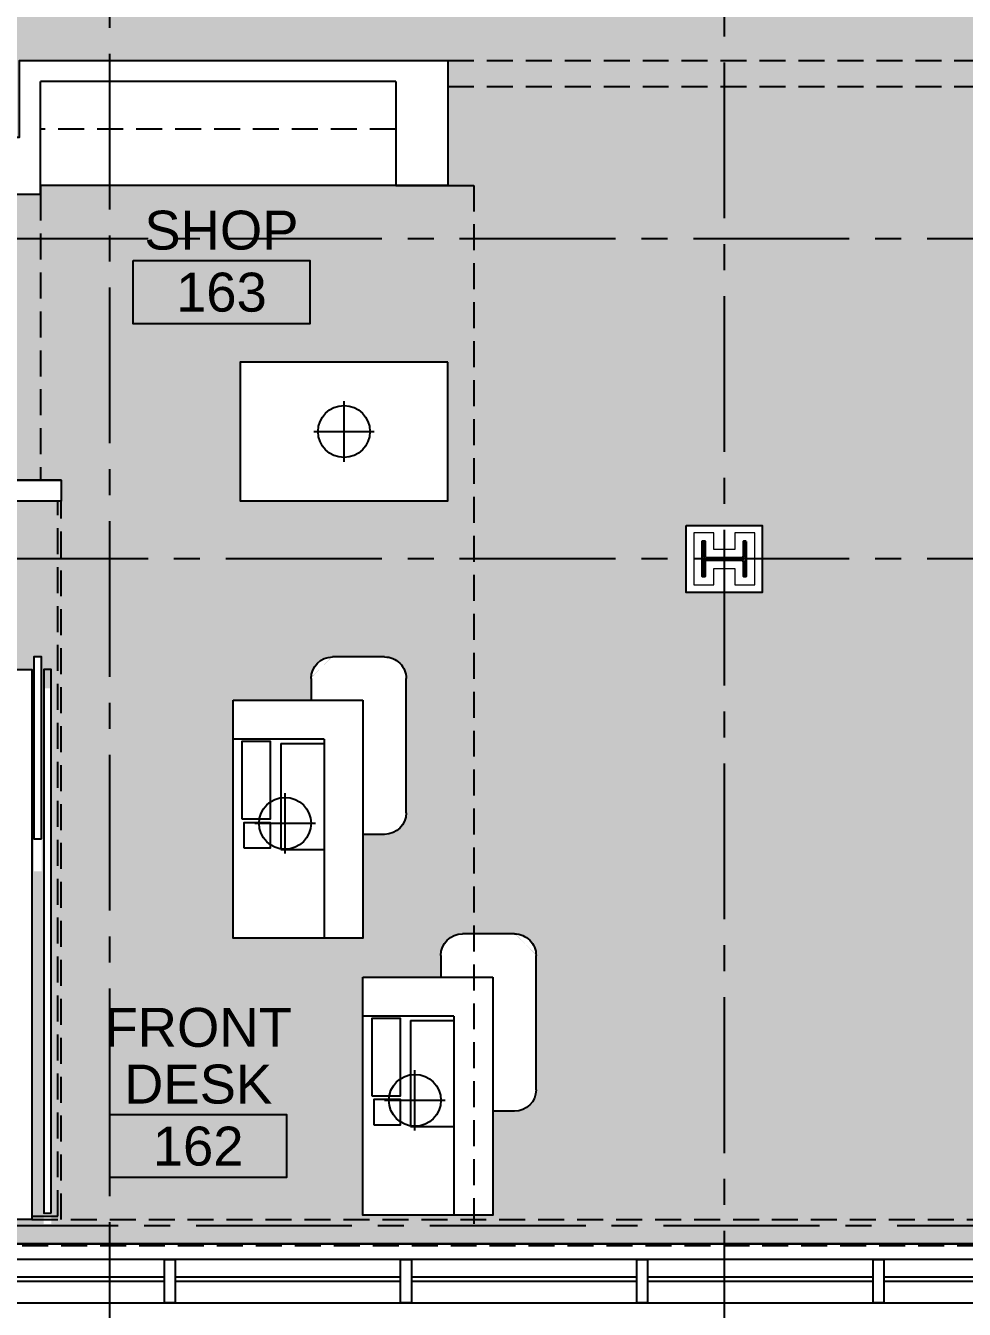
# Model space of a CAD drawing. Header units: inches. Extents: x 5931 to 10048, y 0 to 3185.
# Drawn here: x 8078.6 to 8295.5, y 869.9 to 1166.5 of the extents above; entities that cross this region are included whole.
import ezdxf
from ezdxf.enums import TextEntityAlignment as Align

# ---------------------------------------------------------------- set-up
doc = ezdxf.new("R2010")
doc.units = ezdxf.units.IN
doc.header["$LTSCALE"] = 48
doc.header["$MEASUREMENT"] = 0
for name, pattern in [('CENTER2', [1.125, 0.75, -0.125, 0.125, -0.125]), ('HIDDEN', [0.375, 0.25, -0.125]), ('HIDDEN2', [0.1875, 0.125, -0.0625])]:
    doc.linetypes.add(name, pattern=pattern)
for name, color, linetype in [('_0_Objects', 8, 'Continuous'), ('A-Clng Mtd Light Fixture', 8, 'Continuous'), ('A-Flor-Case', 8, 'Continuous'), ('A-Flor-Case-Full Height', 8, 'Continuous'), ('A-Flor-Ovhd', 8, 'HIDDEN2'), ('A-Flor-Pattern', 8, 'Continuous'), ('A-Flor-Soffit', 8, 'HIDDEN2'), ('A-Glaz', 8, 'Continuous'), ('A-Glaz-Sill', 8, 'Continuous'), ('A-Grid(3-32)', 8, 'CENTER2'), ('A-Tag-Rm(3-32)', 8, 'Continuous'), ('A-Wall-Full', 8, 'Continuous'), ('S-Grid-Iden', 8, 'Continuous')]:
    doc.layers.add(name, color=color, linetype=linetype)
for name, color, linetype, lineweight in [('A-Detl-Hatch', 8, 'Continuous', 18), ('S-Detl-Hatch', 8, 'Continuous', 18), ('S-Detl-Wide', 8, 'Continuous', 35)]:
    doc.layers.add(name, color=color, linetype=linetype, lineweight=lineweight)
doc.styles.get("Standard").update_dxf_attribs({"font": 'arial.ttf'})

# ---------------------------------------------------------------- blocks, each defined once
blk = doc.blocks.new('1ST FLOOR CORE & SHELL')
at = {"layer": 'A-Flor-Case'}
blk.add_line((4371.98089328998, -9157.000002958437), (4044.309091023781, -9156.99975836078), dxfattribs=at)
at = {"layer": 'A-Flor-Soffit'}
for p, q in [((4064.544418193223, -9151.374965977166), (4370.481130569675, -9151.374965977164)), ((4044.30909230421, -9157.374758360353), (4370.499954808056, -9157.431770023904))]:
    blk.add_line(p, q, dxfattribs=at)
at = {"layer": 'A-Glaz'}
for p, q in [((4043.103376086018, -9164.625), (4095.187653967525, -9164.625)), ((4097.669387848366, -9164.625), (4149.753665729873, -9164.625)), ((4152.235399610714, -9164.625), (4204.319677492222, -9164.625)), ((4206.801411373062, -9164.625), (4258.88568925457, -9164.625)), ((4261.367423135411, -9164.625), (4313.451701016918, -9164.625)), ((4043.103376086018, -9165.625), (4095.187653967525, -9165.625)), ((4097.669387848366, -9165.625), (4149.753665729873, -9165.625)), ((4152.235399610714, -9165.625), (4204.319677492222, -9165.625)), ((4206.801411373062, -9165.625), (4258.88568925457, -9165.625)), ((4261.367423135411, -9165.625), (4313.451701016918, -9165.625))]:
    blk.add_line(p, q, dxfattribs=at)
for points in [[(4095.187653967525, -9170.625), (4095.187653967525, -9160.624999994656), (4097.669387848366, -9160.624987595203), (4097.669387848366, -9170.624987600548)], [(4149.753665729873, -9170.625000005095), (4149.753665729873, -9160.62499999975), (4152.235399610714, -9160.624987600298), (4152.235399610714, -9170.624987605643)], [(4204.319677492222, -9170.625), (4204.319677492222, -9160.624999994656), (4206.801411373062, -9160.624987595203), (4206.801411373062, -9170.624987600548)], [(4258.88568925457, -9170.625), (4258.88568925457, -9160.624999994656), (4261.367423135411, -9160.624987595203), (4261.367423135411, -9170.624987600548)]]:
    blk.add_lwpolyline(points, close=True, dxfattribs=at)
at = {"layer": 'A-Glaz-Sill'}
for p, q in [((4368.017662816408, -9160.625), (3115.481180537418, -9160.624065017233)), ((3115.481180537418, -9170.624065022577), (4368.017662816408, -9170.625))]:
    blk.add_line(p, q, dxfattribs=at)
at = {"layer": 'A-Wall-Full'}
blk.add_lwpolyline([(4064.544418193223, -9151.374965977166), (4064.544418193223, -9151.374965977166), (4044.30909230421, -9151.374965977166), (4044.30909155774, -9160.624756541258), (4039.43409143395, -9160.624756541258), (4039.434092180421, -9146.499965853292), (4059.669418193223, -9146.499965853292)], dxfattribs=at)
blk = doc.blocks.new('*U19')
at = {"layer": 'A-Detl-Hatch'}
h = blk.add_hatch(dxfattribs=at)
h.set_pattern_fill('ANSI32', color=256, scale=6, style=0)
h.set_pattern_definition([(45, (0, -5.05), (-1.590990257669732, 1.590990257669732), []), (45, (1.06066017, -5.05), (-1.590990257669732, 1.590990257669732), [])])
edge = h.paths.add_edge_path()
edge.add_line((4.01, -10.1), (4.01, -9.48))
edge.add_line((4.01, -9.48), (0.6749999999999998, -9.48))
edge.add_arc((0.675, -8.98), 0.5, 180, 270, ccw=False)
edge.add_line((0.175, -8.98), (0.175, -1.12))
edge.add_arc((0.675, -1.12), 0.5, 90, 180, ccw=False)
edge.add_line((0.675, -0.6200000000000001), (4.01, -0.6200000000000001))
edge.add_line((4.01, -0.6200000000000001), (4.01, 0))
edge.add_line((4.01, 0), (-4.01, 0))
edge.add_line((-4.01, 0), (-4.01, -0.6200000000000001))
edge.add_line((-4.01, -0.6200000000000001), (-0.6749999999999998, -0.6200000000000001))
edge.add_arc((-0.675, -1.12), 0.5, 0, 90, ccw=False)
edge.add_line((-0.175, -1.12), (-0.175, -8.98))
edge.add_arc((-0.675, -8.98), 0.5, -90, 0, ccw=False)
edge.add_line((-0.675, -9.48), (-4.01, -9.48))
edge.add_line((-4.01, -9.48), (-4.01, -10.1))
edge.add_line((-4.01, -10.1), (4.01, -10.1))
at = {"linetype": 'ByBlock'}
blk.add_lwpolyline([(4.01, -10.1), (4.01, -9.48), (0.675, -9.48, -0.414213562373095), (0.175, -8.98), (0.175, -1.12, -0.414213562373095), (0.675, -0.6200000000000001), (4.01, -0.6200000000000001), (4.01, 0), (-4.01, 0), (-4.01, -0.6200000000000001), (-0.675, -0.6200000000000001, -0.414213562373095), (-0.175, -1.12), (-0.175, -8.98, -0.414213562373095), (-0.675, -9.48), (-4.01, -9.48), (-4.01, -10.1)], format="xyb", close=True, dxfattribs=at)
blk = doc.blocks.new('W10X45')
at = {"layer": 'S-Detl-Hatch'}
blk.add_lwpolyline([(13921.90710393551, -7311.369134561437), (13921.90710393551, -7306.749134561436), (13918.07210393551, -7306.749134561436), (13918.07210393551, -7301.889134561437), (13921.90710393551, -7301.889134561437), (13921.90710393551, -7297.269134561437), (13909.88710393551, -7297.269134561437), (13909.88710393551, -7301.889134561437), (13913.72210393551, -7301.889134561437), (13913.72210393551, -7306.749134561436), (13909.88710393551, -7306.749134561436), (13909.88710393551, -7311.369134561437)], close=True, dxfattribs=at)
at = {"layer": 'S-Detl-Wide'}
blk.add_blockref('*U19', (13915.89710393551, -7299.269134561437), dxfattribs=at)
blk = doc.blocks.new('1ST FLOOR - STRUCTURAL GRID')
at = {"layer": 'A-Grid(3-32)'}
for p, q in [((4082.499396693042, -7424.007197794599), (4082.499396693042, -9520.748838841124)), ((4224.499396693041, -7426.007197794599), (4224.499396693041, -9520.748838841124)), ((5927.384439320809, -8924.750000000002), (2104.499396678264, -8924.750000000002)), ((5927.384439320809, -8998.75), (2104.499396678264, -8998.75)), ((2104.499396678264, -9152.75), (5927.384439320809, -9152.75))]:
    blk.add_line(p, q, dxfattribs=at)
at = {"layer": 'S-Grid-Iden', "rotation": 90}
blk.add_blockref('W10X45', (-3079.819737868396, -22914.64710393551), dxfattribs=at)
blk = doc.blocks.new('f desk')
for p, q in [((13.68653347947202, 18.29422863405807), (-9.313466520527072, 58.13139720814297)), ((21.64101615137861, 42.51666049839514), (37.14101615137952, 15.66987298107824)), ((-7.723720526135367, 35.37787615472507), (0.9365334251069726, 40.37787610472469)), ((4.526279351366611, 14.16025397418252), (-7.723720526135367, 35.37787615472507)), ((13.68653347947202, 18.29422863405807), (-4.499999999998181, 7.794228634059891)), ((4.526279351366611, 14.16025397418252), (13.1865333026044, 19.16025392418169)), ((1.818989403545856e-12, -4.547473508864641e-13), (25.98076211353418, 15)), ((18.08845726812251, 4.669872981078242), (15.58845726812251, 8.999999999999545)), ((35.3108891324564, 8.83974596215694), (24.91858428704381, 2.83974596215603))]:
    blk.add_line(p, q)
for points in [[(25.98076211353418, 15), (-1.519237886463998, 62.63139720814343), (-27.49999999999818, 47.63139720814343), (1.818989403545856e-12, -4.547473508864641e-13)], [(14.8108891324564, 44.34678751731735), (10.48076211353509, 41.84678751731781)]]:
    blk.add_lwpolyline(points)
for points in [[(-14.86998545285314, 30.93790328133719), (-11.86998548285374, 25.74175091059215), (-6.673833112108696, 28.74175088059201), (-9.673833082108104, 33.93790325133705)], [(-11.93899660396892, 24.86128168865162), (-2.938996693968875, 9.272824576416951), (2.690168374336281, 12.52282454391707), (-6.309831535661942, 28.11128165615219)]]:
    blk.add_lwpolyline(points, close=True)
for centre, start, end in [((17.3108891324564, 40.01666049839514), 30.00000000003288, 119.9999999999973), ((32.8108891324564, 13.16987298107779), 299.9999999999973, 30.00000000003288), ((22.41858428704381, 7.169872981079607), 210.0000000000329, 299.9999999999973)]:
    blk.add_arc(centre, 5, start, end)
blk = doc.blocks.new('Rm Tag')
blk.add_lwpolyline([(-0.2123981095694489, 0.07589473110726885), (0.2123981095694489, 0.07589473110726885), (0.2123981095694489, -0.07589473110715517), (-0.2123981095694489, -0.07589473110715517)], close=True)
for p in [(0, 0.2858456260896673), (0, 0.1492807692377482), (0, 0)]:
    blk.add_attdef('XXX', text='', height=0.09375).set_placement(p, align=Align.MIDDLE_CENTER)
blk = doc.blocks.new('floor pattern 1st floor')
at = {"layer": 'A-Flor-Pattern'}
h = blk.add_hatch(dxfattribs=at)
h.set_pattern_fill('WOODS_BOARD_WIDE', color=256, scale=3, pattern_type=2)
h.set_pattern_definition([(0, (2343.000000014559, 1229.154993080359), (0, 6), []), (90, (2343.000000014559, 1229.154993080359), (-12, 12), [6, -42]), (90, (2367.000000014559, 1235.154993080359), (-12, 12), [6, -42])])
edge = h.paths.add_edge_path(flags=16)
edge.add_line((2149.545021514961, 1020.632231727433), (2161.545021514961, 1020.632231727433))
edge.add_ellipse((2161.545021514968, 1015.632231727438), major_axis=(-3.535533905928169, -3.535533905928169), ratio=1, start_angle=134.9999999999582, end_angle=225.0000000000285, ccw=False)
edge.add_line((2166.545021514959, 1015.632231727434), (2166.54502151496, 984.632231727434))
edge.add_ellipse((2161.54502151496, 984.6322317274344), major_axis=(3.535533905932789, -3.535533905932789), ratio=1, start_angle=315.0000000000236, end_angle=405.0000000000262, ccw=False)
edge.add_line((2161.54502151496, 979.6322317274341), (2156.545021514961, 979.6322317274341))
edge.add_line((2156.545021514961, 979.6322317274341), (2156.54502151496, 955.6322317274354))
edge.add_line((2156.54502151496, 955.6322317274354), (2147.545021514959, 955.6322317274353))
edge.add_line((2147.545021514959, 955.6322317274353), (2126.545021514959, 955.6322317274348))
edge.add_line((2126.545021514959, 955.6322317274348), (2126.54502151496, 995.4309824811035))
edge.add_line((2126.54502151496, 995.4309824811035), (2126.54502151496, 1010.632231727435))
edge.add_line((2126.54502151496, 1010.632231727435), (2144.545021514961, 1010.632231727434))
edge.add_line((2144.545021514961, 1010.632231727434), (2144.545021514962, 1015.632231727433))
edge.add_ellipse((2148.743174679892, 1016.434078562502), major_axis=(3.194762701594509, 3.194762701594509), ratio=0.85373049639278, start_angle=38.507125437061575, end_angle=141.4928745630608, ccw=False)
edge = h.paths.add_edge_path(flags=16)
edge.add_ellipse((2192.346868350032, 952.4340786525024), major_axis=(-3.192385563416893, 3.192385563416893), ratio=0.8553733250027683, start_angle=218.4534715266572, end_angle=321.54652847323314, ccw=False)
edge.add_line((2196.545021514958, 951.6322318174343), (2196.531531976138, 920.2651985484661))
edge.add_ellipse((2191.545021514958, 920.632231817437), major_axis=(-3.535533905934201, -3.535533905934201), ratio=1, start_angle=44.99999999997169, end_angle=130.7903220938778, ccw=False)
edge.add_line((2191.545021514958, 915.6322318174334), (2186.71410042941, 915.6322318174341))
edge.add_line((2186.71410042941, 915.6322318174341), (2186.545021514958, 891.6322318174354))
edge.add_line((2186.545021514958, 891.6322318174354), (2177.545021514955, 891.6322318174341))
edge.add_line((2177.545021514955, 891.6322318174341), (2156.545021514957, 891.6322318174348))
edge.add_line((2156.545021514957, 891.6322318174348), (2156.545021514957, 931.4309825711034))
edge.add_line((2156.545021514957, 931.4309825711034), (2156.545021514957, 946.6322318174346))
edge.add_line((2156.545021514957, 946.6322318174346), (2174.545021514958, 946.632231817435))
edge.add_line((2174.545021514958, 946.632231817435), (2174.545021514959, 951.6322318174355))
edge.add_ellipse((2179.545021514959, 951.6322318174323), major_axis=(3.535533905933559, -3.535533905933558), ratio=1, start_angle=135.0000000000331, end_angle=224.9999999999758, ccw=False)
edge.add_line((2179.545021514958, 956.6322318174347), (2191.54502151497, 956.632231817432))
edge = h.paths.add_edge_path(flags=16)
edge.add_ellipse((2066.399726767511, 1141.280670869955), major_axis=(0, 0.015625), ratio=1, start_angle=270, end_angle=337.7306834634559)
edge.add_line((2066.405648027354, 1141.295130444875), (2066.405648027354, 1141.286670869954))
edge.add_line((2066.405648027354, 1141.286670869954), (2066.405648027354, 1140.752720869955))
edge.add_line((2066.405648027354, 1140.752720869955), (2066.399726767511, 1140.752720869955))
edge.add_line((2066.399726767511, 1140.752720869955), (2066.399726767511, 1140.707195869955))
edge.add_line((2066.399726767511, 1140.707195869955), (2049.127784767511, 1140.707195869955))
edge.add_line((2049.127784767511, 1140.707195869955), (2045.100086323031, 1140.707196013277))
edge.add_line((2045.100086323031, 1140.707196013277), (2032.759646735256, 1140.707196254386))
edge.add_line((2032.759646735256, 1140.707196254386), (2030.377784767511, 1140.707195869955))
edge.add_line((2030.377784767511, 1140.707195869955), (2028.002776767511, 1140.707195869955))
edge.add_line((2028.002776767511, 1140.707195869955), (2028.002776767511, 1140.752720869955))
edge.add_line((2028.002776767511, 1140.752720869955), (2027.996855507668, 1140.752720869955))
edge.add_line((2027.996855507668, 1140.752720869955), (2027.996855507668, 1141.286670869955))
edge.add_line((2027.996855507668, 1141.286670869955), (2027.996855507668, 1141.295130444875))
edge.add_ellipse((2028.002776767511, 1141.280670869955), major_axis=(0, 0.01562499999991459), ratio=1, start_angle=22.26931653654414, end_angle=90)
edge.add_line((2027.987151767511, 1141.280670869955), (2027.987151767511, 1140.707195869955))
edge.add_line((2027.987151767511, 1140.707195869955), (2027.951251767511, 1140.707195869955))
edge.add_line((2027.951251767511, 1140.707195869955), (2027.951251767511, 1141.280670869955))
edge.add_line((2027.951251767511, 1141.280670869955), (2027.951251767511, 1141.286670869955))
edge.add_ellipse((2027.996776767512, 1141.286670869954), major_axis=(0.04552500000045255, 0), ratio=1, start_angle=90, end_angle=180, ccw=False)
edge.add_line((2027.996776767512, 1141.332195869955), (2027.996855507668, 1141.332195869955))
edge.add_line((2027.996855507668, 1141.332195869955), (2028.002776767511, 1141.332195869955))
edge.add_line((2028.002776767511, 1141.332195869955), (2033.879251767511, 1141.332195869955))
edge.add_line((2033.879251767511, 1141.332195869955), (2033.879251767512, 1141.905695869956))
edge.add_ellipse((2033.930751767512, 1141.905695869955), major_axis=(0.05149999999957799, 0), ratio=1, start_angle=90, end_angle=180, ccw=False)
edge.add_line((2033.930751767512, 1141.957195869955), (2036.129251767511, 1141.957195869955))
edge.add_line((2036.129251767511, 1141.957195869955), (2036.129251767511, 1145.929475014092))
edge.add_ellipse((2037.879251767511, 1152.707195869954), major_axis=(6.999999999999782, 0), ratio=1, start_angle=180, end_angle=255.52248781406962, ccw=False)
edge.add_ellipse((2037.879251767511, 1152.707195869955), major_axis=(7, 0), ratio=1, start_angle=0, end_angle=180, ccw=False)
edge.add_ellipse((2037.879251767511, 1152.707195869955), major_axis=(7, 0), ratio=1, start_angle=284.4775121859299, end_angle=360, ccw=False)
edge.add_line((2039.629251767511, 1145.929475014092), (2039.629251767511, 1141.957195869955))
edge.add_line((2039.629251767511, 1141.957195869955), (2041.827751767512, 1141.957195869955))
edge.add_ellipse((2041.827751767511, 1141.905695869955), major_axis=(0.05149999999935062, 0), ratio=1, start_angle=360, end_angle=450, ccw=False)
edge.add_line((2041.879251767511, 1141.905695869955), (2041.879251767511, 1141.332195869955))
edge.add_line((2041.879251767511, 1141.332195869955), (2052.576251767511, 1141.332195869955))
edge.add_line((2052.576251767511, 1141.332195869955), (2052.576251767512, 1141.905695869956))
edge.add_ellipse((2052.627751767512, 1141.905695869955), major_axis=(0.05149999999957799, 0), ratio=1, start_angle=90, end_angle=180, ccw=False)
edge.add_line((2052.627751767512, 1141.957195869955), (2054.826251767511, 1141.957195869955))
edge.add_line((2054.826251767511, 1141.957195869955), (2054.826251767511, 1145.929475014092))
edge.add_ellipse((2056.576251767511, 1152.707195869954), major_axis=(6.999999999999782, 0), ratio=1, start_angle=180, end_angle=255.52248781406962, ccw=False)
edge.add_ellipse((2056.576251767511, 1152.707195869955), major_axis=(7, 0), ratio=1, start_angle=0, end_angle=180, ccw=False)
edge.add_ellipse((2056.576251767511, 1152.707195869955), major_axis=(7, 0), ratio=1, start_angle=284.4775121859299, end_angle=360, ccw=False)
edge.add_line((2058.326251767511, 1145.929475014092), (2058.326251767511, 1141.957195869955))
edge.add_line((2058.326251767511, 1141.957195869955), (2060.524751767512, 1141.957195869955))
edge.add_ellipse((2060.524751767512, 1141.905695869955), major_axis=(0.05149999999935062, 0), ratio=1, start_angle=360, end_angle=450, ccw=False)
edge.add_line((2060.576251767511, 1141.905695869955), (2060.576251767511, 1141.332195869955))
edge.add_line((2060.576251767511, 1141.332195869955), (2066.399726767511, 1141.332195869954))
edge.add_line((2066.399726767511, 1141.332195869954), (2066.405648027354, 1141.332195869954))
edge.add_line((2066.405648027354, 1141.332195869954), (2066.405726767512, 1141.332195869954))
edge.add_ellipse((2066.405726767511, 1141.286670869954), major_axis=(0.04552499999999782, 0), ratio=1, start_angle=360, end_angle=450, ccw=False)
edge.add_line((2066.451251767511, 1141.286670869954), (2066.451251767511, 1141.280670869955))
edge.add_line((2066.451251767511, 1141.280670869955), (2066.451251767511, 1140.707195869955))
edge.add_line((2066.451251767511, 1140.707195869955), (2066.415351767511, 1140.707195869955))
edge.add_line((2066.415351767511, 1140.707195869955), (2066.415351767511, 1141.280670869955))
edge = h.paths.add_edge_path(flags=16)
edge.add_ellipse((2444.82916458221, 1074.380990803618), major_axis=(-118.2279009950035, -0.03871869464892257), ratio=0.6708029745665715, start_angle=0, end_angle=360)
h.paths.add_polyline_path([(2248.800000014779, 1035.497197794597), (2231.200000014778, 1035.497197794597), (2231.200000014778, 1051.017197794597), (2248.800000014779, 1051.017197794597)], flags=16)
h.paths.add_polyline_path([(2082.295021514959, 971.0821958699544), (2080.545021514959, 971.0821958699545), (2080.545021514959, 1020.632197794599), (2082.295021514959, 1020.6321977946)], flags=16)
h.paths.add_polyline_path([(2176.170000014793, 1088.707194904224), (2128.170000014793, 1088.707194904224), (2128.170000014793, 1056.707194904224), (2176.170000014793, 1056.707194904225)], flags=16)
h.paths.add_polyline_path([(2082.795021514959, 1013.352471298446), (2084.545021514959, 1013.352471298446), (2084.545021514959, 889.6322318174348), (2082.79502151496, 889.6322318174348)], flags=16)
h.paths.add_polyline_path([(2647.160959688796, 890.6322318174571), (2647.910959688797, 890.6322318174571), (2647.910959688797, 885.0071948361574), (2647.160959688796, 885.0071948361574)], flags=17)
h.paths.add_polyline_path([(2904.950840680933, 1517.497197794583), (2903.200000014778, 1517.497197794583), (2903.200000014778, 1603.940724858117), (2838.379486184836, 1603.940724858117), (2838.379486184836, 1227.954993080366), (2473.750000014559, 1227.954993080366), (2473.750000014559, 1224.793700154632), (2343.750000014559, 1224.793700154632), (2343.750000014559, 1227.954993080366), (2248.295000014772, 1227.954993080366), (2248.29500001477, 1213.632197794603), (2077.625000014774, 1213.63219779461), (2077.625000014767, 1355.132197794555), (2019.625000014777, 1355.132197794555), (2019.625000014777, 1232.00719779461), (2025.810000014774, 1232.00719779461), (2025.810000014773, 1213.63219779461), (2006.190000014773, 1213.63219779461), (2006.190000014774, 1226.757197794606), (1903.615000014781, 1226.757197794606), (1903.61500001478, 1213.63219779461), (1889.750000014777, 1213.63219779461), (1889.750000014778, 1212.882197794604), (1884.250000014778, 1212.882197794604), (1884.250000014778, 1252.757197794597), (1889.750000014778, 1252.757197794597), (1889.750000014778, 1252.007197794609), (1902.000000014774, 1252.007197794606), (1902.000000014778, 1420.00719779461), (1885.750000014779, 1420.00719779461), (1885.750000014779, 1438.007197794612), (1751.625000014775, 1438.00719779461), (1751.625000014777, 1252.757197794603), (1758.310000014776, 1252.757197794604), (1758.310000014774, 1212.882197794604), (1756.810000014775, 1212.882197794604), (1756.810000014775, 1173.257197794591), (1347.750000014779, 1173.257197794597), (1347.750000014779, 1179.257197794597), (1414.740000014775, 1179.257197794597), (1414.740000014788, 1233.507197794614), (1410.740000014776, 1233.507197794614), (1410.740000014778, 1240.249091074695), (1356.740000014777, 1240.249091074687), (1356.740000014775, 1233.507197794626), (1269.125000014777, 1233.507197794613), (1269.125000014778, 1173.257197794596), (980.4550000147774, 1173.257197794604), (980.4550000147783, 1209.207197794599), (835.8100000147988, 1209.207197794599), (835.8100000147988, 1173.257197794597), (707.376875014781, 1173.257197794597), (707.3768750147792, 1113.257197794596), (1275.750000014779, 1113.257197794596), (1275.75000001478, 1101.257197794597), (1347.750000014779, 1101.257197794597), (1347.750000014779, 1113.257197794597), (1800.625000014779, 1113.257197794597), (1800.625000014779, 1077.257197794597), (1858.625000014779, 1077.257197794593), (1858.625000014779, 1113.257197794597), (1885.750000014779, 1113.257197794597), (1885.750000014779, 1158.45719234778), (2017.201251767511, 1158.457196071118), (2017.201251767511, 1140.707195869955), (2077.201252042213, 1140.707195386081), (2077.201252042213, 1158.45719490424), (2176.170000014795, 1158.457194904209), (2176.170000014782, 1129.582194904237), (2082.076251767512, 1129.582194904242), (2082.076251767513, 1127.457195869953), (2027.085000014778, 1127.457195869955), (2027.085000014778, 1061.457195869954), (2086.795021514959, 1061.457195869954), (2086.795021514959, 1056.582195869955), (2024.710000014778, 1056.582195869954), (2024.710000014778, 987.1321977945992), (2072.795021514959, 987.1321977945992), (2072.795021514959, 1017.727505321279), (2080.045021514961, 1017.72750532128), (2080.045021514959, 890.6322318174348), (2059.809695625947, 890.6322318174348), (2059.809697900346, 885.0074394338119), (2386.000633594269, 885.0071959415795), (2386.018266138144, 985.8913718703934), (2427.005935230773, 985.8913718703935), (2427.005935230771, 986.5100804553967), (2501.030597045512, 986.5100804553966), (2501.030597045512, 985.8913718703935), (2542.018266138144, 985.8913718703934), (2542.018266138068, 885.0071948361574), (2647.160959688796, 885.0071948361574), (2647.160959688799, 1054.507197794596), (2790.914487074366, 1054.507197794596), (2790.914487074366, 1108.507197794596), (2664.929419832995, 1108.507197794596), (2664.929419832995, 1114.507197794596), (2881.955000014794, 1114.507197794614), (2881.95500001479, 1158.627559455008), (2917.955000014788, 1158.627559455008), (2917.955000014788, 1114.507197794596), (2978.205028308985, 1114.507197794596), (2978.205028308983, 1227.954993080366), (2920.86494088291, 1227.954993080359), (2920.865000014775, 1226.454993080359), (2902.770000014778, 1226.452856734634), (2902.770000014778, 1231.702856734634), (2891.520000014778, 1231.702856734634), (2891.520000014783, 1397.644805187213), (2882.270000014774, 1397.644805187213), (2882.270000014774, 1453.057181458936), (2891.519357656514, 1453.055997724683), (2902.770000014778, 1453.055997724683), (2902.770000014778, 1457.997197794604), (2921.230000014777, 1457.997197794604), (2921.230000014777, 1455.932181458941), (2978.205028308983, 1455.932181458939), (2978.205028308981, 1516.532337653752), (2962.200000014667, 1516.532337653598), (2962.200000014778, 1517.497197794576)])
blk.add_lwpolyline([(1858.625000014779, 1113.257197794597), (1885.750000014779, 1113.257197794597), (1885.750000014779, 1158.45719234778), (2017.201251767511, 1158.457196071118), (2017.201251767511, 1140.707195869955), (2077.201252042213, 1140.707195386081), (2077.201252042213, 1158.45719490424), (2176.170000014795, 1158.457194904209), (2176.170000014782, 1129.582194904237), (2082.076251767512, 1129.582194904242), (2082.076251767513, 1127.457195869953), (2027.085000014778, 1127.457195869955), (2027.085000014778, 1061.457195869954), (2086.795021514959, 1061.457195869954), (2086.795021514959, 1056.582195869955), (2024.710000014778, 1056.582195869954), (2024.710000014778, 987.1321977945992), (2072.795021514959, 987.1321977945992), (2072.79502151496, 1017.72750532128), (2080.04502151496, 1017.72750532128), (2080.045021514959, 890.6322318174348), (2059.809695625947, 890.6322318174348), (2059.809698331907, 885.0074394338116), (2386.000623714695, 885.0071959415868)], dxfattribs=at)
blk = doc.blocks.new('decorative ceiling light')
for p, q in [((0, -7), (0, 7)), ((-7, -2.273736754432321e-13), (7, 0))]:
    blk.add_line(p, q)
blk.add_circle((0, 0), 6)

msp = doc.modelspace()

# ---------------------------------------------------------------- linework, layer by layer
at = {"layer": 'A-Flor-Case'}
msp.add_line((8164.138794324103, 1129.582195586649), (8082.076251767511, 1129.582195586649), dxfattribs=at)
msp.add_lwpolyline([(8176.170000014791, 1088.70719558663), (8128.170000014791, 1088.70719558663), (8128.170000014791, 1056.70719558663), (8176.170000014791, 1056.707195586631), (8176.170000014791, 1088.70719558663)], dxfattribs=at)
for points in [[(8082.295021514959, 978.6321984770057), (8082.295021514959, 1020.632198477006), (8080.545021514957, 1020.632198477006), (8080.545021514959, 978.6321984770057)], [(8084.545021514959, 892.1322324998418), (8084.545021514959, 1017.727506003686), (8082.795021514957, 1017.727506003686), (8082.795021514959, 892.1322324998418)]]:
    msp.add_lwpolyline(points, close=True, dxfattribs=at)
at = {"layer": 'A-Flor-Ovhd'}
msp.add_line((8164.138794324103, 1142.582195586648), (8082.076251767511, 1142.582195586647), dxfattribs=at)
for points in [[(8080.045021514959, 891.3822324998418), (8086.045021514959, 891.3822324998418), (8086.045021514959, 1056.582196552362)], [(8080.045021514959, 890.6322324998418), (8086.795021514959, 890.6322324998418), (8086.795021514959, 1056.582196552362)]]:
    msp.add_lwpolyline(points, dxfattribs=at)
at = {"layer": 'A-Flor-Soffit', "linetype": 'HIDDEN2'}
msp.add_line((8176.170000014795, 1158.457197511388), (8497.00000001456, 1158.45719751139), dxfattribs=at)
at = {"layer": 'A-Flor-Soffit'}
for p, q in [((8176.170000014795, 1152.457197511388), (8503.00000001456, 1152.45719751139)), ((8164.138794324103, 1129.582195586649), (8082.076251767511, 1129.582195586649)), ((8082.076251767511, 1127.45719655236), (8082.076251767511, 1061.457196552361)), ((8176.17000001478, 1129.582195586644), (8182.170000014791, 1129.582195586644)), ((8182.170000014791, 1129.582195586644), (8182.17000001479, 889.6322324998418))]:
    msp.add_line(p, q, dxfattribs=at)
at = {"layer": 'A-Wall-Full'}
for p, q in [((8077.201251767511, 1158.457195586647), (8176.170000014795, 1158.457197511388)), ((8164.138794324103, 1153.582195586647), (8082.076251767511, 1153.582195586647)), ((8082.076251767511, 1127.45719655236), (8082.076251767511, 1153.582194727289)), ((8164.138794324103, 1153.582195586647), (8164.138794324103, 1129.582195586649)), ((8082.076251767511, 1127.45719655236), (8012.326251767511, 1127.457196552361)), ((8164.138794324103, 1129.582195586649), (8176.170000014791, 1129.582195586644)), ((8086.795021514958, 1061.457196552361), (8027.085000014778, 1061.457196552361)), ((8086.795021514958, 1061.457196552361), (8086.795021514958, 1056.582196552362))]:
    msp.add_line(p, q, dxfattribs=at)
for points in [[(8176.170000014795, 1158.457197511388), (8176.170000014784, 1129.582195586644)], [(8086.795021514958, 1056.582196552362), (8024.710000014778, 1056.582196552361), (8024.710000014778, 1023.132198477006)], [(8072.795021514959, 987.1321984770057), (8072.795021514959, 1017.727506003686), (8080.045021514959, 1017.727506003686), (8080.045021514959, 890.6322324998418)]]:
    msp.add_lwpolyline(points, dxfattribs=at)
msp.add_lwpolyline([(8231.200000014778, 1051.017198477004), (8248.800000014779, 1051.017198477004), (8248.800000014779, 1035.497198477004), (8231.200000014778, 1035.497198477004)], close=True, dxfattribs=at)

# ---------------------------------------------------------------- block references
at = {"layer": '_0_Objects', "linetype": 'HIDDEN'}
msp.add_blockref('1ST FLOOR - STRUCTURAL GRID', (4015.500603321736, 10042.00719847701), dxfattribs=at)
at = {"layer": '_0_Objects'}
msp.add_blockref('1ST FLOOR CORE & SHELL', (4015.500603321736, 10042.00719847701), dxfattribs=at)
at = {"layer": 'A-Clng Mtd Light Fixture'}
for p in [(8152.170000014791, 1072.707195586631), (8138.54502151496, 982.1765642393875), (8168.545021514957, 918.1765643293875)]:
    msp.add_blockref('decorative ceiling light', p, dxfattribs=at)
at = {"layer": 'A-Flor-Case', "xscale": -1.000000000000002, "rotation": 209.9999999999999}
for p in [(8126.545021514959, 1010.63223240984), (8156.545021514955, 946.63223249984)]:
    msp.add_blockref('f desk', p, dxfattribs=at)
at = {"layer": 'A-Flor-Case-Full Height'}
msp.add_blockref('floor pattern 1st floor', (6000, 6.824138836236671e-07), dxfattribs=at)
at = {"layer": 'A-Tag-Rm(3-32)'}
ref = msp.add_blockref('Rm Tag', (8123.846310563794, 1104.908804290781), dxfattribs=dict(at, xscale=96, yscale=96, zscale=96))
ref.add_attrib('XXX', 'SHOP', dxfattribs={"layer": '0', "height": 9}).set_placement((8123.846310563794, 1119.239758137604), align=Align.MIDDLE_CENTER)
ref.add_attrib('XXX', '163', dxfattribs={"layer": '0', "height": 9}).set_placement((8123.846310563794, 1104.908804290781), align=Align.MIDDLE_CENTER)
ref = msp.add_blockref('Rm Tag', (8118.471310563794, 907.5963042907806), dxfattribs=dict(at, xscale=96, yscale=96, zscale=96))
ref.add_attrib('XXX', 'FRONT', dxfattribs={"layer": '0', "height": 9}).set_placement((8118.471310563794, 935.0374843953887), align=Align.MIDDLE_CENTER)
ref.add_attrib('XXX', 'DESK', dxfattribs={"layer": '0', "height": 9}).set_placement((8118.471310563794, 921.9272581376044), align=Align.MIDDLE_CENTER)
ref.add_attrib('XXX', '162', dxfattribs={"layer": '0', "height": 9}).set_placement((8118.471310563794, 907.5963042907806), align=Align.MIDDLE_CENTER)

doc.saveas('drawing.dxf')
